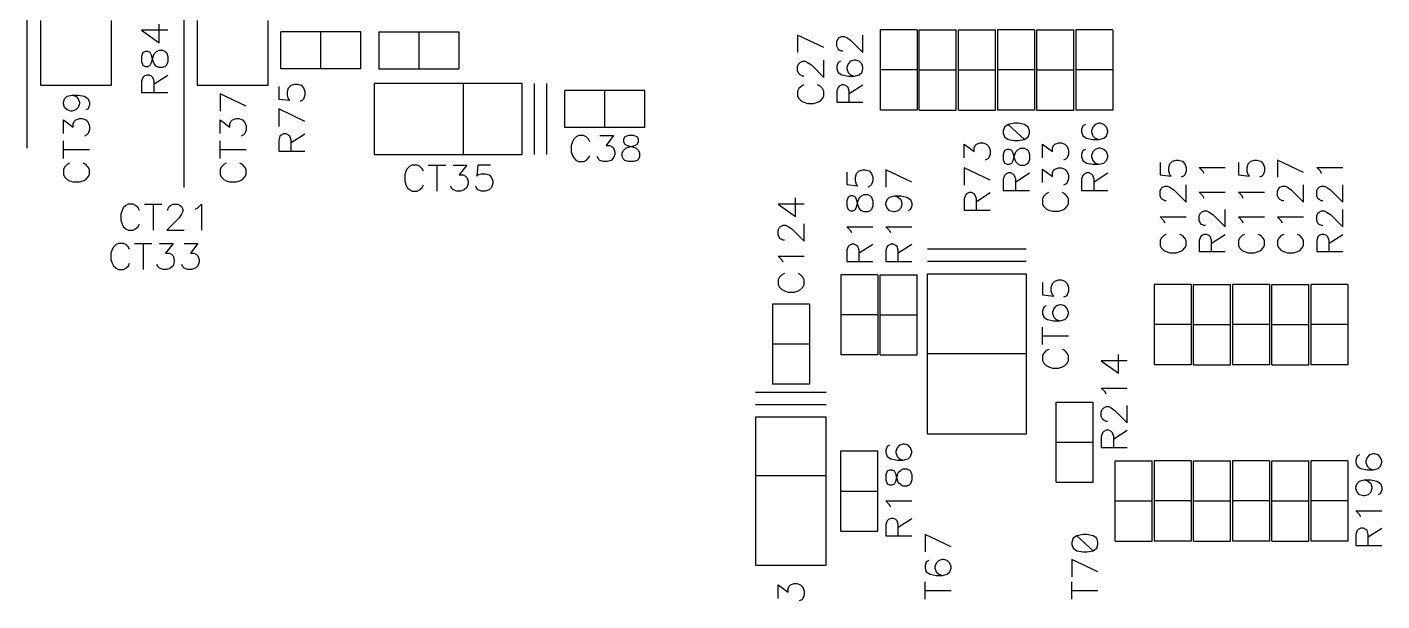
# Model space of a CAD drawing. Extents: x 295 to 953, y 10 to 290.
# Drawn here: x 653.4 to 750.1, y 190.8 to 231.7 of the extents above; entities that cross this region are included whole.
import ezdxf

# ---------------------------------------------------------------- set-up
doc = ezdxf.new("R2010")
doc.units = 0
doc.header["$LTSCALE"] = 5
doc.header["$MEASUREMENT"] = 0
doc.layers.add('DV-DPO-A6_BSK', color=2, linetype='CONTINUOUS')

msp = doc.modelspace()

# ---------------------------------------------------------------- linework, layer by layer
at = {"layer": 'DV-DPO-A6_BSK', "color": 7}
for p, q in [((664.58, 241.25), (664.58, 220.295)), ((653.404, 223.089), (653.404, 240.552)), ((654.371, 232.209), (654.371, 231.549)), ((659.428, 231.549), (659.428, 232.209)), ((665.547, 232.209), (665.547, 231.549)), ((670.604, 231.549), (670.604, 232.209)), ((654.371, 231.549), (654.371, 227.587)), ((659.428, 227.587), (659.428, 231.549)), ((663.44, 231.51), (661.574, 231.51)), ((661.574, 231.51), (662.815, 230.622)), ((662.815, 230.622), (662.815, 231.952)), ((665.547, 231.549), (665.547, 227.587)), ((670.604, 227.587), (670.604, 231.549)), ((677.22, 231.398), (671.504, 231.398)), ((671.504, 228.755), (671.504, 231.398)), ((674.359, 228.755), (674.359, 231.398)), ((677.22, 228.755), (677.22, 231.398)), ((678.489, 231.398), (684.205, 231.398)), ((678.489, 231.398), (678.489, 228.755)), ((681.344, 231.398), (681.344, 228.755)), ((684.205, 231.398), (684.205, 228.755)), ((710.24, 230.275), (708.374, 231.164)), ((708.374, 231.164), (708.374, 229.923)), ((711.346, 230.985), (711.52, 231.074)), ((711.52, 231.074), (711.698, 231.074)), ((711.698, 231.074), (711.877, 230.985)), ((713.034, 229.923), (713.034, 231.164)), ((714.252, 231.538), (714.252, 225.816)), ((716.895, 231.538), (714.252, 231.538)), ((716.895, 231.538), (716.895, 225.816)), ((717.046, 225.816), (717.046, 231.538)), ((717.046, 231.538), (719.689, 231.538)), ((719.689, 225.816), (719.689, 231.538)), ((719.84, 225.816), (719.84, 231.538)), ((719.84, 231.538), (722.483, 231.538)), ((722.483, 225.816), (722.483, 231.538)), ((722.634, 231.538), (722.634, 225.816)), ((725.277, 231.538), (722.634, 231.538)), ((725.277, 231.538), (725.277, 225.816)), ((725.428, 225.816), (725.428, 231.538)), ((725.428, 231.538), (728.071, 231.538)), ((728.071, 225.816), (728.071, 231.538)), ((728.222, 231.538), (728.222, 225.816)), ((730.865, 231.538), (728.222, 231.538)), ((730.865, 231.538), (730.865, 225.816)), ((662.641, 229.996), (662.815, 230.085)), ((662.815, 230.085), (663.083, 230.085)), ((663.083, 230.085), (663.262, 229.996)), ((711.168, 230.722), (711.257, 230.896)), ((711.168, 230.365), (711.168, 230.722)), ((711.257, 230.186), (711.168, 230.365)), ((711.257, 230.896), (711.346, 230.985)), ((711.346, 230.096), (711.257, 230.186)), ((711.52, 230.013), (711.346, 230.096)), ((711.877, 230.985), (712.145, 230.812)), ((712.145, 230.812), (713.034, 229.923)), ((661.663, 229.912), (661.574, 229.644)), ((661.574, 229.644), (661.574, 229.286)), ((661.574, 229.286), (661.663, 229.024)), ((661.842, 229.996), (661.663, 229.912)), ((662.016, 229.996), (661.842, 229.996)), ((662.194, 229.912), (662.016, 229.996)), ((662.284, 229.733), (662.194, 229.912)), ((662.194, 229.024), (662.284, 229.202)), ((662.373, 229.376), (662.284, 229.733)), ((662.284, 229.202), (662.373, 229.554)), ((662.373, 229.554), (662.463, 229.823)), ((662.463, 229.113), (662.373, 229.376)), ((662.463, 229.823), (662.641, 229.996)), ((662.641, 228.934), (662.463, 229.113)), ((663.262, 229.996), (663.351, 229.912)), ((663.351, 229.912), (663.44, 229.644)), ((663.44, 229.286), (663.351, 229.024)), ((663.44, 229.644), (663.44, 229.286)), ((708.374, 228.945), (708.463, 229.124)), ((708.463, 229.124), (708.552, 229.214)), ((708.552, 229.214), (708.726, 229.297)), ((708.726, 229.297), (708.904, 229.297)), ((708.904, 229.297), (709.083, 229.214)), ((709.083, 229.214), (709.351, 229.035)), ((710.24, 228.146), (710.24, 229.387)), ((711.257, 229.214), (711.168, 228.945)), ((711.436, 229.297), (711.257, 229.214)), ((711.609, 230.013), (711.52, 230.013)), ((711.967, 229.124), (711.877, 228.856)), ((712.145, 229.297), (711.967, 229.124)), ((712.408, 229.387), (712.145, 229.297)), ((712.497, 229.387), (712.408, 229.387)), ((712.766, 229.297), (712.497, 229.387)), ((712.945, 229.124), (712.766, 229.297)), ((713.034, 228.856), (712.945, 229.124)), ((661.663, 228.135), (661.574, 227.867)), ((661.663, 229.024), (661.842, 228.934)), ((661.753, 228.224), (661.663, 228.135)), ((661.926, 228.314), (661.753, 228.224)), ((661.842, 228.934), (662.016, 228.934)), ((662.105, 228.314), (661.926, 228.314)), ((662.016, 228.934), (662.194, 229.024)), ((662.284, 228.224), (662.105, 228.314)), ((662.373, 228.135), (662.284, 228.224)), ((662.463, 227.867), (662.373, 228.135)), ((662.463, 227.688), (663.44, 228.314)), ((662.815, 228.845), (662.641, 228.934)), ((663.083, 228.845), (662.815, 228.845)), ((663.262, 228.934), (663.083, 228.845)), ((663.351, 229.024), (663.262, 228.934)), ((677.22, 228.755), (671.504, 228.755)), ((678.489, 228.755), (684.205, 228.755)), ((708.374, 228.588), (708.374, 228.945)), ((708.463, 228.414), (708.374, 228.588)), ((708.552, 228.325), (708.463, 228.414)), ((708.726, 228.236), (708.552, 228.325)), ((708.815, 228.236), (708.726, 228.236)), ((709.351, 229.035), (710.24, 228.146)), ((711.168, 228.945), (711.168, 228.767)), ((711.168, 228.767), (711.257, 228.504)), ((711.257, 228.504), (711.52, 228.325)), ((711.52, 228.325), (711.967, 228.236)), ((711.877, 228.856), (711.877, 228.767)), ((711.877, 228.767), (711.967, 228.504)), ((711.967, 228.504), (712.145, 228.325)), ((711.967, 228.236), (712.408, 228.236)), ((712.145, 228.325), (712.408, 228.236)), ((712.408, 228.236), (712.766, 228.325)), ((712.766, 228.325), (712.945, 228.504)), ((712.945, 228.504), (713.034, 228.767)), ((713.034, 228.767), (713.034, 228.856)), ((716.895, 228.677), (714.252, 228.677)), ((717.046, 228.677), (719.689, 228.677)), ((719.84, 228.677), (722.483, 228.677)), ((725.277, 228.677), (722.634, 228.677)), ((725.428, 228.677), (728.071, 228.677)), ((730.865, 228.677), (728.222, 228.677)), ((654.371, 227.587), (659.428, 227.587)), ((661.574, 227.867), (661.574, 227.068)), ((662.463, 227.068), (662.463, 227.867)), ((665.547, 227.587), (670.604, 227.587)), ((671.353, 227.492), (671.353, 226.604)), ((671.973, 227.14), (672.063, 227.403)), ((671.973, 226.872), (671.973, 227.14)), ((672.063, 227.403), (672.242, 227.582)), ((672.242, 227.582), (672.504, 227.671)), ((672.504, 227.671), (672.683, 227.671)), ((672.683, 227.671), (672.951, 227.582)), ((672.951, 227.582), (673.13, 227.403)), ((673.13, 227.403), (673.219, 227.14)), ((673.219, 227.14), (673.219, 226.872)), ((678.165, 227.716), (678.165, 222.659)), ((682.121, 227.716), (678.165, 227.716)), ((682.781, 227.716), (682.121, 227.716)), ((683.993, 227.716), (682.781, 227.716)), ((684.982, 227.716), (683.993, 227.716)), ((684.541, 222.659), (684.541, 227.716)), ((688.721, 227.716), (684.982, 227.716)), ((688.721, 222.659), (688.721, 227.716)), ((689.603, 222.659), (689.603, 227.716)), ((690.481, 222.659), (690.481, 227.716)), ((697.477, 227.207), (691.76, 227.207)), ((691.76, 224.564), (691.76, 227.207)), ((694.616, 224.564), (694.616, 227.207)), ((697.477, 224.564), (697.477, 227.207)), ((708.463, 227.347), (708.374, 227.168)), ((708.374, 227.168), (708.374, 226.816)), ((708.642, 227.526), (708.463, 227.347)), ((708.815, 227.615), (708.642, 227.526)), ((709.972, 227.526), (709.793, 227.615)), ((710.151, 227.347), (709.972, 227.526)), ((710.24, 227.168), (710.151, 227.347)), ((710.24, 226.816), (710.24, 227.168)), ((711.257, 227.437), (711.168, 227.168)), ((711.168, 227.168), (711.168, 226.369)), ((711.346, 227.526), (711.257, 227.437)), ((711.52, 227.615), (711.346, 227.526)), ((711.698, 227.615), (711.52, 227.615)), ((711.877, 227.526), (711.698, 227.615)), ((711.967, 227.437), (711.877, 227.526)), ((712.056, 227.168), (711.967, 227.437)), ((712.056, 226.99), (713.034, 227.615)), ((712.056, 226.369), (712.056, 227.168)), ((655.992, 226.352), (656.081, 226.621)), ((655.992, 226.269), (655.992, 226.352)), ((656.081, 226), (655.992, 226.269)), ((656.081, 226.621), (656.26, 226.8)), ((656.26, 226.8), (656.612, 226.883)), ((656.612, 226.883), (656.88, 226.8)), ((656.612, 226.883), (657.053, 226.883)), ((656.88, 226.8), (657.053, 226.621)), ((657.053, 226.883), (657.5, 226.8)), ((657.053, 226.621), (657.143, 226.352)), ((657.143, 226.269), (657.053, 226)), ((657.143, 226.352), (657.143, 226.269)), ((657.5, 226.8), (657.763, 226.621)), ((657.763, 226.621), (657.852, 226.352)), ((657.852, 226.179), (657.763, 225.911)), ((657.852, 226.352), (657.852, 226.179)), ((661.574, 227.068), (663.44, 227.068)), ((669.028, 226.09), (667.168, 226.973)), ((667.168, 226.973), (667.168, 225.738)), ((671.353, 226.604), (672.152, 226.52)), ((672.063, 226.604), (671.973, 226.872)), ((672.152, 226.52), (672.063, 226.604)), ((673.041, 226.52), (672.862, 226.431)), ((673.13, 226.604), (673.041, 226.52)), ((673.219, 226.872), (673.13, 226.604)), ((708.374, 226.816), (708.463, 226.637)), ((708.463, 226.637), (708.642, 226.459)), ((708.642, 226.459), (708.815, 226.369)), ((708.815, 226.369), (709.083, 226.28)), ((709.083, 226.28), (709.525, 226.28)), ((709.525, 226.28), (709.793, 226.369)), ((709.793, 226.369), (709.972, 226.459)), ((709.972, 226.459), (710.151, 226.637)), ((710.151, 226.637), (710.24, 226.816)), ((711.168, 226.369), (713.034, 226.369)), ((656.26, 225.822), (656.081, 226)), ((656.522, 225.738), (656.26, 225.822)), ((656.612, 225.738), (656.522, 225.738)), ((656.88, 225.822), (656.612, 225.738)), ((657.053, 226), (656.88, 225.822)), ((656.88, 225.118), (657.143, 225.207)), ((657.143, 225.207), (657.322, 225.207)), ((657.322, 225.207), (657.584, 225.118)), ((657.763, 225.911), (657.584, 225.822)), ((668.056, 225.118), (668.319, 225.207)), ((668.319, 225.207), (668.498, 225.207)), ((668.498, 225.207), (668.76, 225.118)), ((673.219, 225.011), (671.353, 225.894)), ((671.353, 225.894), (671.353, 224.654)), ((716.895, 225.816), (714.252, 225.816)), ((717.046, 225.816), (719.689, 225.816)), ((719.84, 225.816), (722.483, 225.816)), ((725.277, 225.816), (722.634, 225.816)), ((725.428, 225.816), (728.071, 225.816)), ((730.865, 225.816), (728.222, 225.816)), ((655.992, 224.145), (655.992, 225.118)), ((655.992, 225.118), (656.701, 224.587)), ((656.701, 224.849), (656.791, 225.028)), ((656.701, 224.587), (656.701, 224.849)), ((656.791, 225.028), (656.88, 225.118)), ((657.584, 225.118), (657.763, 224.939)), ((657.763, 224.939), (657.852, 224.676)), ((657.852, 224.408), (657.763, 224.145)), ((657.852, 224.676), (657.852, 224.408)), ((667.168, 224.145), (667.168, 225.118)), ((667.168, 225.118), (667.877, 224.587)), ((667.877, 224.849), (667.967, 225.028)), ((667.877, 224.587), (667.877, 224.849)), ((667.967, 225.028), (668.056, 225.118)), ((668.76, 225.118), (668.939, 224.939)), ((668.939, 224.939), (669.028, 224.676)), ((669.028, 224.408), (668.939, 224.145)), ((669.028, 224.676), (669.028, 224.408)), ((697.477, 224.564), (691.76, 224.564)), ((723.131, 224.609), (723.042, 224.346)), ((723.042, 224.346), (723.042, 224.168)), ((723.394, 224.788), (723.131, 224.609)), ((723.841, 224.877), (723.394, 224.788)), ((723.394, 224.788), (724.551, 223.726)), ((724.109, 224.877), (723.841, 224.877)), ((724.551, 224.788), (724.109, 224.877)), ((724.819, 224.609), (724.551, 224.788)), ((724.908, 224.346), (724.819, 224.609)), ((724.908, 224.168), (724.908, 224.346)), ((728.719, 224.698), (728.63, 224.436)), ((728.63, 224.436), (728.63, 224.257)), ((728.63, 224.257), (728.719, 223.989)), ((728.898, 224.788), (728.719, 224.698)), ((729.429, 224.609), (729.34, 224.346)), ((729.34, 224.346), (729.34, 224.257)), ((729.34, 224.257), (729.429, 223.989)), ((729.608, 224.788), (729.429, 224.609)), ((729.871, 224.877), (729.608, 224.788)), ((729.96, 224.877), (729.871, 224.877)), ((730.228, 224.788), (729.96, 224.877)), ((730.407, 224.609), (730.228, 224.788)), ((730.496, 224.346), (730.407, 224.609)), ((730.407, 223.989), (730.496, 224.257)), ((730.496, 224.257), (730.496, 224.346)), ((655.992, 222.374), (655.992, 223.614)), ((657.674, 224.056), (657.5, 223.966)), ((657.763, 224.145), (657.674, 224.056)), ((667.168, 222.374), (667.168, 223.614)), ((668.85, 224.056), (668.676, 223.966)), ((668.939, 224.145), (668.85, 224.056)), ((671.442, 223.944), (671.353, 223.676)), ((671.353, 223.676), (671.353, 222.877)), ((671.532, 224.033), (671.442, 223.944)), ((671.705, 224.123), (671.532, 224.033)), ((671.884, 224.123), (671.705, 224.123)), ((672.063, 224.033), (671.884, 224.123)), ((672.152, 223.944), (672.063, 224.033)), ((672.242, 223.676), (672.152, 223.944)), ((672.242, 223.497), (673.219, 224.123)), ((672.242, 222.877), (672.242, 223.676)), ((692.308, 223.558), (692.224, 223.296)), ((692.224, 223.296), (692.224, 222.849)), ((692.397, 223.737), (692.308, 223.558)), ((692.576, 223.916), (692.397, 223.737)), ((692.755, 224.006), (692.576, 223.916)), ((693.107, 224.006), (692.755, 224.006)), ((693.286, 223.916), (693.107, 224.006)), ((693.465, 223.737), (693.286, 223.916)), ((693.554, 223.558), (693.465, 223.737)), ((694.264, 224.006), (695.242, 224.006)), ((695.242, 224.006), (694.705, 223.296)), ((694.705, 223.296), (694.974, 223.296)), ((694.974, 223.296), (695.152, 223.206)), ((696.041, 223.916), (695.951, 223.737)), ((695.951, 223.737), (695.951, 223.558)), ((695.951, 223.558), (696.041, 223.385)), ((696.303, 224.006), (696.041, 223.916)), ((696.041, 223.385), (696.214, 223.296)), ((696.214, 223.296), (696.572, 223.206)), ((696.661, 224.006), (696.303, 224.006)), ((696.393, 223.206), (696.751, 223.296)), ((696.929, 223.916), (696.661, 224.006)), ((696.751, 223.296), (696.929, 223.385)), ((697.013, 223.737), (696.929, 223.916)), ((696.929, 223.385), (697.013, 223.558)), ((697.013, 223.558), (697.013, 223.737)), ((720.248, 222.413), (720.248, 223.391)), ((720.248, 223.391), (720.958, 222.86)), ((720.958, 223.128), (721.047, 223.301)), ((721.047, 223.301), (721.137, 223.391)), ((721.137, 223.391), (721.399, 223.48)), ((721.399, 223.48), (721.578, 223.48)), ((721.578, 223.48), (721.846, 223.391)), ((721.846, 223.391), (722.025, 223.212)), ((723.042, 224.168), (723.131, 223.899)), ((723.131, 223.899), (723.394, 223.726)), ((723.394, 223.726), (723.841, 223.637)), ((723.841, 223.637), (724.109, 223.637)), ((724.109, 223.637), (724.551, 223.726)), ((724.551, 223.726), (724.819, 223.899)), ((724.819, 223.899), (724.908, 224.168)), ((725.836, 222.413), (725.836, 223.391)), ((725.836, 223.391), (726.546, 222.86)), ((726.546, 223.128), (726.635, 223.301)), ((726.635, 223.301), (726.725, 223.391)), ((726.725, 223.391), (726.987, 223.48)), ((726.987, 223.48), (727.166, 223.48)), ((727.166, 223.48), (727.434, 223.391)), ((727.434, 223.391), (727.613, 223.212)), ((728.719, 223.989), (728.982, 223.81)), ((728.982, 223.81), (729.429, 223.726)), ((729.429, 223.989), (729.608, 223.81)), ((729.429, 223.726), (729.871, 223.726)), ((729.608, 223.81), (729.871, 223.726)), ((729.871, 223.726), (730.228, 223.81)), ((730.228, 223.81), (730.407, 223.989)), ((655.992, 222.994), (657.852, 222.994)), ((667.168, 222.994), (669.028, 222.994)), ((671.353, 222.877), (673.219, 222.877)), ((678.165, 222.659), (682.121, 222.659)), ((682.121, 222.659), (682.781, 222.659)), ((682.781, 222.659), (683.993, 222.659)), ((683.993, 222.659), (684.982, 222.659)), ((684.982, 222.659), (688.721, 222.659)), ((692.224, 222.849), (692.308, 222.586)), ((692.308, 222.586), (692.397, 222.407)), ((692.397, 222.407), (692.576, 222.229)), ((693.286, 222.229), (693.465, 222.407)), ((693.465, 222.407), (693.554, 222.586)), ((694.174, 222.318), (694.085, 222.497)), ((694.264, 222.229), (694.174, 222.318)), ((695.242, 222.407), (695.063, 222.229)), ((695.152, 223.206), (695.242, 223.117)), ((695.242, 223.117), (695.331, 222.849)), ((695.331, 222.676), (695.242, 222.407)), ((695.331, 222.849), (695.331, 222.676)), ((695.862, 222.759), (695.951, 222.938)), ((695.862, 222.497), (695.862, 222.759)), ((695.951, 222.318), (695.862, 222.497)), ((695.951, 222.938), (696.13, 223.117)), ((696.041, 222.229), (695.951, 222.318)), ((696.13, 223.117), (696.393, 223.206)), ((696.572, 223.206), (696.84, 223.117)), ((696.84, 223.117), (697.013, 222.938)), ((697.013, 222.318), (696.929, 222.229)), ((697.013, 222.938), (697.103, 222.759)), ((697.103, 222.497), (697.013, 222.318)), ((697.103, 222.759), (697.103, 222.497)), ((720.958, 222.86), (720.958, 223.128)), ((721.936, 222.329), (721.757, 222.24)), ((722.025, 222.413), (721.936, 222.329)), ((722.025, 223.212), (722.114, 222.949)), ((722.114, 222.681), (722.025, 222.413)), ((722.114, 222.949), (722.114, 222.681)), ((723.131, 222.927), (723.042, 222.659)), ((723.042, 222.659), (723.042, 222.301)), ((723.042, 222.301), (723.131, 222.039)), ((723.31, 223.011), (723.131, 222.927)), ((723.484, 223.011), (723.31, 223.011)), ((723.662, 222.927), (723.484, 223.011)), ((723.752, 222.748), (723.662, 222.927)), ((723.841, 222.391), (723.752, 222.748)), ((723.752, 222.217), (723.841, 222.569)), ((723.841, 222.569), (723.931, 222.838)), ((723.931, 222.128), (723.841, 222.391)), ((723.931, 222.838), (724.109, 223.011)), ((724.109, 223.011), (724.283, 223.1)), ((724.283, 223.1), (724.551, 223.1)), ((724.551, 223.1), (724.73, 223.011)), ((724.73, 223.011), (724.819, 222.927)), ((724.819, 222.927), (724.908, 222.659)), ((724.908, 222.301), (724.819, 222.039)), ((724.908, 222.659), (724.908, 222.301)), ((726.546, 222.86), (726.546, 223.128)), ((727.524, 222.329), (727.345, 222.24)), ((727.613, 222.413), (727.524, 222.329)), ((727.613, 223.212), (727.702, 222.949)), ((727.702, 222.681), (727.613, 222.413)), ((727.702, 222.949), (727.702, 222.681)), ((728.719, 222.927), (728.63, 222.659)), ((728.63, 222.659), (728.63, 222.48)), ((728.63, 222.48), (728.719, 222.217)), ((728.898, 223.011), (728.719, 222.927)), ((729.429, 222.838), (729.34, 222.569)), ((729.34, 222.569), (729.34, 222.48)), ((729.34, 222.48), (729.429, 222.217)), ((729.608, 223.011), (729.429, 222.838)), ((729.871, 223.1), (729.608, 223.011)), ((729.96, 223.1), (729.871, 223.1)), ((730.228, 223.011), (729.96, 223.1)), ((730.407, 222.838), (730.228, 223.011)), ((730.496, 222.569), (730.407, 222.838)), ((730.407, 222.217), (730.496, 222.48)), ((730.496, 222.48), (730.496, 222.569)), ((656.081, 221.754), (655.992, 221.58)), ((655.992, 221.58), (655.992, 221.223)), ((656.26, 221.932), (656.081, 221.754)), ((656.439, 222.022), (656.26, 221.932)), ((657.584, 221.932), (657.411, 222.022)), ((657.763, 221.754), (657.584, 221.932)), ((657.852, 221.58), (657.763, 221.754)), ((657.852, 221.223), (657.852, 221.58)), ((667.257, 221.754), (667.168, 221.58)), ((667.168, 221.58), (667.168, 221.223)), ((667.436, 221.932), (667.257, 221.754)), ((667.615, 222.022), (667.436, 221.932)), ((668.76, 221.932), (668.587, 222.022)), ((668.939, 221.754), (668.76, 221.932)), ((669.028, 221.58), (668.939, 221.754)), ((669.028, 221.223), (669.028, 221.58)), ((680.434, 221.457), (680.344, 221.195)), ((680.523, 221.636), (680.434, 221.457)), ((680.702, 221.809), (680.523, 221.636)), ((680.875, 221.899), (680.702, 221.809)), ((681.233, 221.899), (680.875, 221.899)), ((681.406, 221.809), (681.233, 221.899)), ((681.585, 221.636), (681.406, 221.809)), ((681.674, 221.457), (681.585, 221.636)), ((682.026, 221.899), (683.267, 221.899)), ((682.646, 221.899), (682.646, 220.044)), ((683.798, 221.899), (684.77, 221.899)), ((684.77, 221.899), (684.239, 221.195)), ((685.563, 221.899), (685.48, 221.105)), ((686.452, 221.899), (685.563, 221.899)), ((692.576, 222.229), (692.755, 222.139)), ((692.755, 222.139), (693.107, 222.139)), ((693.107, 222.139), (693.286, 222.229)), ((694.532, 222.139), (694.264, 222.229)), ((694.795, 222.139), (694.532, 222.139)), ((695.063, 222.229), (694.795, 222.139)), ((696.303, 222.139), (696.041, 222.229)), ((696.661, 222.139), (696.303, 222.139)), ((696.929, 222.229), (696.661, 222.139)), ((711.877, 221.385), (711.877, 220.502)), ((712.581, 221.295), (712.76, 221.474)), ((712.76, 221.474), (713.023, 221.558)), ((713.023, 221.558), (713.202, 221.558)), ((713.202, 221.558), (713.47, 221.474)), ((713.47, 221.474), (713.643, 221.295)), ((716.526, 220.675), (714.671, 221.558)), ((714.671, 221.558), (714.671, 220.323)), ((722.114, 220.82), (720.248, 221.703)), ((720.248, 221.703), (720.248, 220.463)), ((723.131, 222.039), (723.31, 221.949)), ((723.394, 221.329), (723.221, 221.239)), ((723.31, 221.949), (723.484, 221.949)), ((723.573, 221.329), (723.394, 221.329)), ((723.484, 221.949), (723.662, 222.039)), ((723.752, 221.239), (723.573, 221.329)), ((723.662, 222.039), (723.752, 222.217)), ((724.109, 221.949), (723.931, 222.128)), ((723.931, 220.703), (724.908, 221.329)), ((724.283, 221.86), (724.109, 221.949)), ((724.551, 221.86), (724.283, 221.86)), ((724.73, 221.949), (724.551, 221.86)), ((724.819, 222.039), (724.73, 221.949)), ((725.836, 220.642), (725.836, 221.614)), ((725.836, 221.614), (726.546, 221.083)), ((726.546, 221.351), (726.635, 221.53)), ((726.546, 221.083), (726.546, 221.351)), ((726.635, 221.53), (726.725, 221.614)), ((726.725, 221.614), (726.987, 221.703)), ((726.987, 221.703), (727.166, 221.703)), ((727.166, 221.703), (727.434, 221.614)), ((727.434, 221.614), (727.613, 221.441)), ((727.613, 221.441), (727.702, 221.172)), ((728.719, 222.217), (728.982, 222.039)), ((728.982, 221.329), (728.809, 221.239)), ((728.982, 222.039), (729.429, 221.949)), ((729.161, 221.329), (728.982, 221.329)), ((729.34, 221.239), (729.161, 221.329)), ((729.429, 222.217), (729.608, 222.039)), ((729.429, 221.949), (729.871, 221.949)), ((729.519, 220.703), (730.496, 221.329)), ((729.608, 222.039), (729.871, 221.949)), ((729.871, 221.949), (730.228, 222.039)), ((730.228, 222.039), (730.407, 222.217)), ((734.229, 222.083), (734.229, 221.2)), ((734.849, 221.731), (734.933, 221.994)), ((734.849, 221.463), (734.849, 221.731)), ((734.933, 221.2), (734.849, 221.463)), ((734.933, 221.994), (735.112, 222.173)), ((735.112, 222.173), (735.375, 222.256)), ((735.375, 222.256), (735.554, 222.256)), ((735.554, 222.256), (735.822, 222.173)), ((735.822, 222.173), (735.995, 221.994)), ((735.995, 221.994), (736.084, 221.731)), ((736.084, 221.463), (735.995, 221.2)), ((736.084, 221.731), (736.084, 221.463)), ((737.286, 221.463), (737.023, 221.731)), ((737.023, 221.731), (738.878, 221.731)), ((737.375, 221.284), (737.286, 221.463)), ((739.817, 222.083), (739.817, 221.2)), ((740.437, 221.731), (740.521, 221.994)), ((740.437, 221.463), (740.437, 221.731)), ((740.521, 221.2), (740.437, 221.463)), ((740.521, 221.994), (740.7, 222.173)), ((740.7, 222.173), (740.963, 222.256)), ((740.963, 222.256), (741.142, 222.256)), ((741.142, 222.256), (741.41, 222.173)), ((741.41, 222.173), (741.583, 221.994)), ((741.583, 221.994), (741.672, 221.731)), ((741.672, 221.463), (741.583, 221.2)), ((741.672, 221.731), (741.672, 221.463)), ((744.466, 221.374), (742.611, 222.256)), ((742.611, 222.256), (742.611, 221.022)), ((745.668, 221.463), (745.405, 221.731)), ((745.405, 221.731), (747.26, 221.731)), ((745.757, 221.284), (745.668, 221.463)), ((655.992, 221.223), (656.081, 221.049)), ((656.081, 221.049), (656.26, 220.871)), ((656.26, 220.871), (656.439, 220.781)), ((656.439, 220.781), (656.701, 220.692)), ((656.701, 220.692), (657.143, 220.692)), ((657.143, 220.692), (657.411, 220.781)), ((657.411, 220.781), (657.584, 220.871)), ((657.584, 220.871), (657.763, 221.049)), ((657.763, 221.049), (657.852, 221.223)), ((667.168, 221.223), (667.257, 221.049)), ((667.257, 221.049), (667.436, 220.871)), ((667.436, 220.871), (667.615, 220.781)), ((667.615, 220.781), (667.877, 220.692)), ((667.877, 220.692), (668.319, 220.692)), ((668.319, 220.692), (668.587, 220.781)), ((668.587, 220.781), (668.76, 220.871)), ((668.76, 220.871), (668.939, 221.049)), ((668.939, 221.049), (669.028, 221.223)), ((680.344, 221.195), (680.344, 220.753)), ((680.344, 220.753), (680.434, 220.485)), ((680.434, 220.485), (680.523, 220.306)), ((681.585, 220.306), (681.674, 220.485)), ((683.708, 220.222), (683.619, 220.396)), ((684.239, 221.195), (684.502, 221.195)), ((684.502, 221.195), (684.68, 221.105)), ((684.68, 221.105), (684.77, 221.016)), ((684.77, 221.016), (684.859, 220.753)), ((684.859, 220.574), (684.77, 220.306)), ((684.859, 220.753), (684.859, 220.574)), ((685.48, 220.222), (685.39, 220.396)), ((685.48, 221.105), (685.563, 221.195)), ((685.563, 221.195), (685.832, 221.279)), ((685.832, 221.279), (686.094, 221.279)), ((686.094, 221.279), (686.362, 221.195)), ((686.362, 221.195), (686.541, 221.016)), ((686.541, 221.016), (686.625, 220.753)), ((686.625, 220.574), (686.541, 220.306)), ((686.625, 220.753), (686.625, 220.574)), ((711.877, 220.502), (712.671, 220.412)), ((712.497, 221.033), (712.581, 221.295)), ((712.497, 220.764), (712.497, 221.033)), ((712.581, 220.502), (712.497, 220.764)), ((712.671, 220.412), (712.581, 220.502)), ((713.554, 220.412), (713.38, 220.323)), ((713.643, 220.502), (713.554, 220.412)), ((713.643, 221.295), (713.732, 221.033)), ((713.732, 220.764), (713.643, 220.502)), ((713.732, 221.033), (713.732, 220.764)), ((723.131, 221.15), (723.042, 220.882)), ((723.042, 220.882), (723.042, 220.083)), ((723.221, 221.239), (723.131, 221.15)), ((723.841, 221.15), (723.752, 221.239)), ((723.931, 220.882), (723.841, 221.15)), ((723.931, 220.083), (723.931, 220.882)), ((727.524, 220.552), (727.345, 220.463)), ((727.613, 220.642), (727.524, 220.552)), ((727.702, 220.904), (727.613, 220.642)), ((727.702, 221.172), (727.702, 220.904)), ((728.719, 221.15), (728.63, 220.882)), ((728.63, 220.882), (728.63, 220.083)), ((728.809, 221.239), (728.719, 221.15)), ((729.429, 221.15), (729.34, 221.239)), ((729.519, 220.882), (729.429, 221.15)), ((729.519, 220.083), (729.519, 220.882)), ((734.229, 221.2), (735.023, 221.111)), ((734.402, 220.312), (734.581, 220.401)), ((734.581, 220.401), (734.76, 220.401)), ((734.76, 220.401), (734.933, 220.312)), ((735.023, 221.111), (734.933, 221.2)), ((735.906, 221.111), (735.732, 221.022)), ((735.995, 221.2), (735.906, 221.111)), ((736.084, 219.256), (736.084, 220.491)), ((739.817, 221.2), (740.611, 221.111)), ((740.611, 221.111), (740.521, 221.2)), ((741.494, 221.111), (741.32, 221.022)), ((741.583, 221.2), (741.494, 221.111)), ((742.784, 220.312), (742.963, 220.401)), ((742.963, 220.401), (743.142, 220.401)), ((743.142, 220.401), (743.315, 220.312)), ((744.466, 219.256), (744.466, 220.491)), ((745.578, 220.312), (745.757, 220.401)), ((745.757, 220.401), (745.936, 220.401)), ((745.936, 220.401), (746.109, 220.312)), ((747.26, 219.256), (747.26, 220.491)), ((680.523, 220.306), (680.702, 220.133)), ((680.702, 220.133), (680.875, 220.044)), ((680.875, 220.044), (681.233, 220.044)), ((681.233, 220.044), (681.406, 220.133)), ((681.406, 220.133), (681.585, 220.306)), ((683.798, 220.133), (683.708, 220.222)), ((684.06, 220.044), (683.798, 220.133)), ((684.328, 220.044), (684.06, 220.044)), ((684.591, 220.133), (684.328, 220.044)), ((684.77, 220.306), (684.591, 220.133)), ((685.563, 220.133), (685.48, 220.222)), ((685.832, 220.044), (685.563, 220.133)), ((686.094, 220.044), (685.832, 220.044)), ((686.362, 220.133), (686.094, 220.044)), ((686.541, 220.306), (686.362, 220.133)), ((708.223, 218.228), (708.223, 219.552)), ((711.967, 219.613), (711.877, 219.351)), ((712.14, 219.703), (711.967, 219.613)), ((712.319, 219.703), (712.14, 219.703)), ((712.497, 219.613), (712.319, 219.703)), ((712.581, 219.44), (712.497, 219.613)), ((712.671, 219.083), (712.581, 219.44)), ((712.671, 219.261), (712.76, 219.53)), ((712.76, 219.53), (712.939, 219.703)), ((712.939, 219.703), (713.112, 219.792)), ((713.112, 219.792), (713.38, 219.792)), ((713.38, 219.792), (713.554, 219.703)), ((713.554, 219.703), (713.643, 219.613)), ((713.643, 219.613), (713.732, 219.351)), ((714.671, 219.172), (714.761, 219.44)), ((714.761, 219.44), (714.934, 219.613)), ((714.934, 219.613), (715.291, 219.703)), ((715.291, 219.703), (715.554, 219.613)), ((715.291, 219.703), (715.733, 219.703)), ((715.554, 219.613), (715.733, 219.44)), ((715.733, 219.703), (716.174, 219.613)), ((715.733, 219.44), (715.817, 219.172)), ((716.174, 219.613), (716.437, 219.44)), ((716.437, 219.44), (716.526, 219.172)), ((720.337, 219.753), (720.248, 219.485)), ((720.248, 219.485), (720.248, 218.686)), ((720.427, 219.842), (720.337, 219.753)), ((720.6, 219.932), (720.427, 219.842)), ((720.779, 219.932), (720.6, 219.932)), ((720.958, 219.842), (720.779, 219.932)), ((721.047, 219.753), (720.958, 219.842)), ((721.137, 219.485), (721.047, 219.753)), ((721.137, 219.306), (722.114, 219.932)), ((721.137, 218.686), (721.137, 219.485)), ((723.042, 220.083), (724.908, 220.083)), ((725.925, 219.664), (725.836, 219.485)), ((725.836, 219.485), (725.836, 219.133)), ((726.104, 219.842), (725.925, 219.664)), ((726.278, 219.932), (726.104, 219.842)), ((727.434, 219.842), (727.255, 219.932)), ((727.613, 219.664), (727.434, 219.842)), ((727.702, 219.485), (727.613, 219.664)), ((727.702, 219.133), (727.702, 219.485)), ((728.63, 220.083), (730.496, 220.083)), ((734.229, 220.049), (734.319, 220.228)), ((734.229, 219.697), (734.229, 220.049)), ((734.319, 219.518), (734.229, 219.697)), ((734.319, 220.228), (734.402, 220.312)), ((734.402, 219.429), (734.319, 219.518)), ((734.581, 219.34), (734.402, 219.429)), ((734.933, 220.312), (735.202, 220.139)), ((735.202, 220.139), (736.084, 219.256)), ((737.286, 219.697), (737.023, 219.96)), ((737.023, 219.96), (738.878, 219.96)), ((737.375, 219.518), (737.286, 219.697)), ((740.08, 219.697), (739.817, 219.96)), ((739.817, 219.96), (741.672, 219.96)), ((740.169, 219.518), (740.08, 219.697)), ((742.611, 220.049), (742.701, 220.228)), ((742.611, 219.697), (742.611, 220.049)), ((742.701, 219.518), (742.611, 219.697)), ((742.701, 220.228), (742.784, 220.312)), ((742.784, 219.429), (742.701, 219.518)), ((742.963, 219.34), (742.784, 219.429)), ((743.315, 220.312), (743.584, 220.139)), ((743.584, 220.139), (744.466, 219.256)), ((745.405, 220.049), (745.495, 220.228)), ((745.405, 219.697), (745.405, 220.049)), ((745.495, 219.518), (745.405, 219.697)), ((745.495, 220.228), (745.578, 220.312)), ((745.578, 219.429), (745.495, 219.518)), ((745.757, 219.34), (745.578, 219.429)), ((746.109, 220.312), (746.378, 220.139)), ((746.378, 220.139), (747.26, 219.256)), ((660.177, 218.663), (660.088, 218.401)), ((660.266, 218.842), (660.177, 218.663)), ((660.445, 219.015), (660.266, 218.842)), ((660.619, 219.105), (660.445, 219.015)), ((660.976, 219.105), (660.619, 219.105)), ((661.149, 219.015), (660.976, 219.105)), ((661.328, 218.842), (661.149, 219.015)), ((661.418, 218.663), (661.328, 218.842)), ((661.77, 219.105), (663.01, 219.105)), ((662.39, 219.105), (662.39, 217.25)), ((663.452, 218.753), (663.541, 218.932)), ((663.452, 218.663), (663.452, 218.753)), ((663.541, 218.932), (663.63, 219.015)), ((663.63, 219.015), (663.804, 219.105)), ((663.804, 219.105), (664.161, 219.105)), ((664.161, 219.105), (664.335, 219.015)), ((664.335, 219.015), (664.424, 218.932)), ((664.424, 218.932), (664.513, 218.753)), ((664.513, 218.574), (664.424, 218.401)), ((664.513, 218.753), (664.513, 218.574)), ((665.396, 218.753), (665.575, 218.842)), ((665.575, 218.842), (665.838, 219.105)), ((665.838, 219.105), (665.838, 217.25)), ((708.843, 219.11), (706.988, 219.11)), ((706.988, 219.11), (708.223, 218.228)), ((711.877, 219.351), (711.877, 218.999)), ((711.877, 218.999), (711.967, 218.73)), ((711.967, 218.73), (712.14, 218.641)), ((712.14, 218.641), (712.319, 218.641)), ((712.319, 218.641), (712.497, 218.73)), ((712.497, 218.73), (712.581, 218.909)), ((712.581, 218.909), (712.671, 219.261)), ((712.76, 218.82), (712.671, 219.083)), ((712.939, 218.641), (712.76, 218.82)), ((713.112, 218.557), (712.939, 218.641)), ((713.38, 218.557), (713.112, 218.557)), ((713.554, 218.641), (713.38, 218.557)), ((713.643, 218.73), (713.554, 218.641)), ((713.732, 218.999), (713.643, 218.73)), ((713.732, 219.351), (713.732, 218.999)), ((714.671, 219.083), (714.671, 219.172)), ((714.761, 218.82), (714.671, 219.083)), ((714.934, 218.641), (714.761, 218.82)), ((715.202, 218.557), (714.934, 218.641)), ((715.291, 218.557), (715.202, 218.557)), ((715.554, 218.641), (715.291, 218.557)), ((715.733, 218.82), (715.554, 218.641)), ((715.817, 219.083), (715.733, 218.82)), ((715.817, 219.172), (715.817, 219.083)), ((716.437, 218.73), (716.264, 218.641)), ((716.526, 218.999), (716.437, 218.73)), ((716.526, 219.172), (716.526, 218.999)), ((720.248, 218.686), (722.114, 218.686)), ((725.836, 219.133), (725.925, 218.954)), ((725.925, 218.954), (726.104, 218.775)), ((726.104, 218.775), (726.278, 218.686)), ((726.278, 218.686), (726.546, 218.596)), ((726.546, 218.596), (726.987, 218.596)), ((726.987, 218.596), (727.255, 218.686)), ((727.255, 218.686), (727.434, 218.775)), ((727.434, 218.775), (727.613, 218.954)), ((727.613, 218.954), (727.702, 219.133)), ((734.671, 219.34), (734.581, 219.34)), ((737.023, 218.283), (737.113, 218.457)), ((737.113, 218.457), (737.196, 218.546)), ((737.196, 218.546), (737.375, 218.635)), ((737.375, 218.635), (737.554, 218.635)), ((737.554, 218.635), (737.727, 218.546)), ((737.727, 218.546), (737.996, 218.367)), ((738.878, 217.484), (738.878, 218.725)), ((743.053, 219.34), (742.963, 219.34)), ((745.405, 218.283), (745.495, 218.457)), ((745.495, 218.457), (745.578, 218.546)), ((745.578, 218.546), (745.757, 218.635)), ((745.847, 219.34), (745.757, 219.34)), ((745.757, 218.635), (745.936, 218.635)), ((745.936, 218.635), (746.109, 218.546)), ((746.109, 218.546), (746.378, 218.367)), ((747.26, 217.484), (747.26, 218.725)), ((660.088, 218.401), (660.088, 217.959)), ((660.088, 217.959), (660.177, 217.691)), ((660.177, 217.691), (660.266, 217.512)), ((660.266, 217.512), (660.445, 217.339)), ((661.149, 217.339), (661.328, 217.512)), ((661.328, 217.512), (661.418, 217.691)), ((664.245, 218.133), (663.362, 217.25)), ((664.424, 218.401), (664.245, 218.133)), ((707.077, 217.434), (707.161, 217.518)), ((707.161, 217.518), (707.34, 217.607)), ((707.34, 217.607), (707.519, 217.607)), ((707.519, 217.607), (707.692, 217.518)), ((707.692, 217.518), (707.96, 217.345)), ((708.843, 216.462), (708.843, 217.697)), ((712.14, 217.227), (711.877, 217.496)), ((711.877, 217.496), (713.732, 217.496)), ((714.934, 217.227), (714.671, 217.496)), ((714.671, 217.496), (716.526, 217.496)), ((734.492, 217.926), (734.229, 218.194)), ((734.229, 218.194), (736.084, 218.194)), ((734.581, 217.753), (734.492, 217.926)), ((737.023, 217.926), (737.023, 218.283)), ((737.113, 217.753), (737.023, 217.926)), ((737.196, 217.663), (737.113, 217.753)), ((737.375, 217.574), (737.196, 217.663)), ((737.465, 217.574), (737.375, 217.574)), ((737.996, 218.367), (738.878, 217.484)), ((740.08, 217.926), (739.817, 218.194)), ((739.817, 218.194), (741.672, 218.194)), ((740.169, 217.753), (740.08, 217.926)), ((742.874, 217.926), (742.611, 218.194)), ((742.611, 218.194), (744.466, 218.194)), ((742.963, 217.753), (742.874, 217.926)), ((745.405, 217.926), (745.405, 218.283)), ((745.495, 217.753), (745.405, 217.926)), ((745.578, 217.663), (745.495, 217.753)), ((745.757, 217.574), (745.578, 217.663)), ((745.847, 217.574), (745.757, 217.574)), ((746.378, 218.367), (747.26, 217.484)), ((660.445, 217.339), (660.619, 217.25)), ((660.619, 217.25), (660.976, 217.25)), ((660.976, 217.25), (661.149, 217.339)), ((663.362, 217.25), (664.603, 217.25)), ((706.988, 217.255), (707.077, 217.434)), ((706.988, 216.903), (706.988, 217.255)), ((707.077, 216.724), (706.988, 216.903)), ((707.161, 216.635), (707.077, 216.724)), ((707.34, 216.546), (707.161, 216.635)), ((707.429, 216.546), (707.34, 216.546)), ((707.96, 217.345), (708.843, 216.462)), ((712.229, 217.054), (712.14, 217.227)), ((715.023, 217.054), (714.934, 217.227)), ((734.319, 216.691), (734.229, 216.512)), ((734.229, 216.512), (734.229, 216.16)), ((734.492, 216.864), (734.319, 216.691)), ((734.671, 216.953), (734.492, 216.864)), ((735.822, 216.864), (735.643, 216.953)), ((735.995, 216.691), (735.822, 216.864)), ((736.084, 216.512), (735.995, 216.691)), ((736.084, 216.16), (736.084, 216.512)), ((737.113, 216.78), (737.023, 216.512)), ((737.023, 216.512), (737.023, 215.719)), ((737.196, 216.864), (737.113, 216.78)), ((737.375, 216.953), (737.196, 216.864)), ((737.554, 216.953), (737.375, 216.953)), ((737.727, 216.864), (737.554, 216.953)), ((737.817, 216.78), (737.727, 216.864)), ((737.906, 216.512), (737.817, 216.78)), ((737.906, 216.333), (738.878, 216.953)), ((737.906, 215.719), (737.906, 216.512)), ((739.907, 216.691), (739.817, 216.512)), ((739.817, 216.512), (739.817, 216.16)), ((740.08, 216.864), (739.907, 216.691)), ((740.259, 216.953), (740.08, 216.864)), ((741.41, 216.864), (741.231, 216.953)), ((741.583, 216.691), (741.41, 216.864)), ((741.672, 216.512), (741.583, 216.691)), ((741.672, 216.16), (741.672, 216.512)), ((742.701, 216.691), (742.611, 216.512)), ((742.611, 216.512), (742.611, 216.16)), ((742.874, 216.864), (742.701, 216.691)), ((743.053, 216.953), (742.874, 216.864)), ((744.204, 216.864), (744.025, 216.953)), ((744.377, 216.691), (744.204, 216.864)), ((744.466, 216.512), (744.377, 216.691)), ((744.466, 216.16), (744.466, 216.512)), ((745.495, 216.78), (745.405, 216.512)), ((745.405, 216.512), (745.405, 215.719)), ((745.578, 216.864), (745.495, 216.78)), ((745.757, 216.953), (745.578, 216.864)), ((745.936, 216.953), (745.757, 216.953)), ((746.109, 216.864), (745.936, 216.953)), ((746.199, 216.78), (746.109, 216.864)), ((746.288, 216.512), (746.199, 216.78)), ((746.288, 216.333), (747.26, 216.953)), ((746.288, 215.719), (746.288, 216.512)), ((659.479, 215.869), (659.389, 215.607)), ((659.389, 215.607), (659.389, 215.165)), ((659.568, 216.048), (659.479, 215.869)), ((659.747, 216.221), (659.568, 216.048)), ((659.92, 216.311), (659.747, 216.221)), ((660.278, 216.311), (659.92, 216.311)), ((660.451, 216.221), (660.278, 216.311)), ((660.63, 216.048), (660.451, 216.221)), ((660.719, 215.869), (660.63, 216.048)), ((661.071, 216.311), (662.312, 216.311)), ((661.691, 216.311), (661.691, 214.456)), ((662.843, 216.311), (663.815, 216.311)), ((663.815, 216.311), (663.284, 215.607)), ((663.284, 215.607), (663.547, 215.607)), ((663.547, 215.607), (663.725, 215.517)), ((664.608, 216.311), (665.586, 216.311)), ((665.586, 216.311), (665.055, 215.607)), ((665.055, 215.607), (665.318, 215.607)), ((665.318, 215.607), (665.497, 215.517)), ((711.967, 216.082), (711.877, 215.814)), ((711.877, 215.814), (711.877, 215.02)), ((712.05, 216.166), (711.967, 216.082)), ((712.229, 216.255), (712.05, 216.166)), ((712.408, 216.255), (712.229, 216.255)), ((712.581, 216.166), (712.408, 216.255)), ((712.671, 216.082), (712.581, 216.166)), ((712.76, 215.814), (712.671, 216.082)), ((712.76, 215.635), (713.732, 216.255)), ((712.76, 215.02), (712.76, 215.814)), ((714.761, 216.082), (714.671, 215.814)), ((714.671, 215.814), (714.671, 215.02)), ((714.844, 216.166), (714.761, 216.082)), ((715.023, 216.255), (714.844, 216.166)), ((715.202, 216.255), (715.023, 216.255)), ((715.375, 216.166), (715.202, 216.255)), ((715.465, 216.082), (715.375, 216.166)), ((715.554, 215.814), (715.465, 216.082)), ((715.554, 215.635), (716.526, 216.255)), ((715.554, 215.02), (715.554, 215.814)), ((724.679, 215.903), (717.644, 215.903)), ((734.229, 216.16), (734.319, 215.981)), ((734.319, 215.981), (734.492, 215.808)), ((734.492, 215.808), (734.671, 215.719)), ((734.671, 215.719), (734.933, 215.629)), ((734.933, 215.629), (735.375, 215.629)), ((735.375, 215.629), (735.643, 215.719)), ((735.643, 215.719), (735.822, 215.808)), ((735.822, 215.808), (735.995, 215.981)), ((735.995, 215.981), (736.084, 216.16)), ((737.023, 215.719), (738.878, 215.719)), ((739.817, 216.16), (739.907, 215.981)), ((739.907, 215.981), (740.08, 215.808)), ((740.08, 215.808), (740.259, 215.719)), ((740.259, 215.719), (740.521, 215.629)), ((740.521, 215.629), (740.963, 215.629)), ((740.963, 215.629), (741.231, 215.719)), ((741.231, 215.719), (741.41, 215.808)), ((741.41, 215.808), (741.583, 215.981)), ((741.583, 215.981), (741.672, 216.16)), ((742.611, 216.16), (742.701, 215.981)), ((742.701, 215.981), (742.874, 215.808)), ((742.874, 215.808), (743.053, 215.719)), ((743.053, 215.719), (743.315, 215.629)), ((743.315, 215.629), (743.757, 215.629)), ((743.757, 215.629), (744.025, 215.719)), ((744.025, 215.719), (744.204, 215.808)), ((744.204, 215.808), (744.377, 215.981)), ((744.377, 215.981), (744.466, 216.16)), ((745.405, 215.719), (747.26, 215.719)), ((659.389, 215.165), (659.479, 214.897)), ((659.479, 214.897), (659.568, 214.718)), ((659.568, 214.718), (659.747, 214.545)), ((660.451, 214.545), (660.63, 214.718)), ((660.63, 214.718), (660.719, 214.897)), ((662.753, 214.634), (662.664, 214.808)), ((662.843, 214.545), (662.753, 214.634)), ((663.815, 214.718), (663.636, 214.545)), ((663.725, 215.517), (663.815, 215.428)), ((663.815, 215.428), (663.904, 215.165)), ((663.904, 214.986), (663.815, 214.718)), ((663.904, 215.165), (663.904, 214.986)), ((664.525, 214.634), (664.435, 214.808)), ((664.608, 214.545), (664.525, 214.634)), ((665.586, 214.718), (665.407, 214.545)), ((665.497, 215.517), (665.586, 215.428)), ((665.586, 215.428), (665.67, 215.165)), ((665.67, 214.986), (665.586, 214.718)), ((665.67, 215.165), (665.67, 214.986)), ((707.25, 215.132), (706.988, 215.4)), ((706.988, 215.4), (708.843, 215.4)), ((707.34, 214.959), (707.25, 215.132)), ((711.877, 215.02), (713.732, 215.02)), ((714.671, 215.02), (716.526, 215.02)), ((724.679, 215.02), (717.644, 215.02)), ((659.747, 214.545), (659.92, 214.456)), ((659.92, 214.456), (660.278, 214.456)), ((660.278, 214.456), (660.451, 214.545)), ((663.105, 214.456), (662.843, 214.545)), ((663.373, 214.456), (663.105, 214.456)), ((663.636, 214.545), (663.373, 214.456)), ((664.877, 214.456), (664.608, 214.545)), ((665.139, 214.456), (664.877, 214.456)), ((665.407, 214.545), (665.139, 214.456)), ((707.077, 213.897), (706.988, 213.718)), ((706.988, 213.718), (706.988, 213.366)), ((707.25, 214.07), (707.077, 213.897)), ((707.429, 214.159), (707.25, 214.07)), ((708.58, 214.07), (708.401, 214.159)), ((708.754, 213.897), (708.58, 214.07)), ((708.843, 213.718), (708.754, 213.897)), ((708.843, 213.366), (708.843, 213.718)), ((711.458, 214.076), (711.458, 208.354)), ((714.101, 214.076), (711.458, 214.076)), ((714.101, 214.076), (714.101, 208.354)), ((714.252, 208.354), (714.252, 214.076)), ((714.252, 214.076), (716.895, 214.076)), ((716.895, 208.354), (716.895, 214.076)), ((717.644, 202.704), (717.644, 214.143)), ((717.644, 214.143), (724.679, 214.143)), ((724.679, 214.143), (724.679, 202.704)), ((726.551, 213.439), (726.73, 213.612)), ((726.73, 213.612), (726.993, 213.701)), ((726.993, 213.701), (727.172, 213.701)), ((727.172, 213.701), (727.434, 213.612)), ((727.434, 213.612), (727.613, 213.439)), ((706.988, 213.366), (707.077, 213.187)), ((707.077, 213.187), (707.25, 213.014)), ((707.25, 213.014), (707.429, 212.925)), ((707.429, 212.925), (707.692, 212.835)), ((707.692, 212.835), (708.133, 212.835)), ((708.133, 212.835), (708.401, 212.925)), ((708.401, 212.925), (708.58, 213.014)), ((708.58, 213.014), (708.754, 213.187)), ((708.754, 213.187), (708.843, 213.366)), ((725.842, 213.528), (725.842, 212.64)), ((725.842, 212.64), (726.641, 212.55)), ((726.462, 213.17), (726.551, 213.439)), ((726.462, 212.908), (726.462, 213.17)), ((726.551, 212.64), (726.462, 212.908)), ((726.641, 212.55), (726.551, 212.64)), ((727.613, 212.64), (727.524, 212.55)), ((727.613, 213.439), (727.702, 213.17)), ((727.702, 212.908), (727.613, 212.64)), ((727.702, 213.17), (727.702, 212.908)), ((733.81, 213.377), (733.81, 207.655)), ((736.453, 213.377), (733.81, 213.377)), ((736.453, 213.377), (736.453, 207.655)), ((736.604, 207.655), (736.604, 213.377)), ((736.604, 213.377), (739.247, 213.377)), ((739.247, 207.655), (739.247, 213.377)), ((739.398, 213.377), (739.398, 207.655)), ((742.041, 213.377), (739.398, 213.377)), ((742.041, 213.377), (742.041, 207.655)), ((742.192, 207.655), (742.192, 213.377)), ((742.192, 213.377), (744.835, 213.377)), ((744.835, 207.655), (744.835, 213.377)), ((744.986, 213.377), (744.986, 207.655)), ((747.629, 213.377), (744.986, 213.377)), ((747.629, 213.377), (747.629, 207.655)), ((706.569, 211.98), (706.569, 206.258)), ((709.212, 211.98), (706.569, 211.98)), ((709.212, 211.98), (709.212, 206.258)), ((725.931, 211.757), (725.842, 211.488)), ((726.11, 211.846), (725.931, 211.757)), ((726.641, 211.667), (726.551, 211.405)), ((726.82, 211.846), (726.641, 211.667)), ((727.082, 211.935), (726.82, 211.846)), ((727.172, 211.935), (727.082, 211.935)), ((727.434, 211.846), (727.172, 211.935)), ((727.524, 212.55), (727.35, 212.466)), ((727.613, 211.667), (727.434, 211.846)), ((727.702, 211.405), (727.613, 211.667)), ((714.101, 211.215), (711.458, 211.215)), ((714.252, 211.215), (716.895, 211.215)), ((725.842, 211.488), (725.842, 211.315)), ((725.842, 211.315), (725.931, 211.047)), ((725.931, 211.047), (726.199, 210.874)), ((726.199, 210.874), (726.641, 210.784)), ((726.551, 211.405), (726.551, 211.315)), ((726.551, 211.315), (726.641, 211.047)), ((726.641, 211.047), (726.82, 210.874)), ((726.641, 210.784), (727.082, 210.784)), ((726.82, 210.874), (727.082, 210.784)), ((727.082, 210.784), (727.434, 210.874)), ((727.434, 210.874), (727.613, 211.047)), ((727.613, 211.047), (727.702, 211.315)), ((727.702, 211.315), (727.702, 211.405)), ((725.842, 209.102), (725.842, 210.343)), ((736.453, 210.516), (733.81, 210.516)), ((736.604, 210.516), (739.247, 210.516)), ((742.041, 210.516), (739.398, 210.516)), ((742.192, 210.516), (744.835, 210.516)), ((747.629, 210.516), (744.986, 210.516)), ((709.212, 209.119), (706.569, 209.119)), ((725.842, 209.723), (727.702, 209.723)), ((714.101, 208.354), (711.458, 208.354)), ((714.252, 208.354), (716.895, 208.354)), ((724.679, 208.421), (717.644, 208.421)), ((725.931, 208.482), (725.842, 208.309)), ((725.842, 208.309), (725.842, 207.951)), ((725.842, 207.951), (725.931, 207.778)), ((726.11, 208.661), (725.931, 208.482)), ((726.289, 208.75), (726.11, 208.661)), ((727.434, 208.661), (727.261, 208.75)), ((727.613, 208.482), (727.434, 208.661)), ((727.702, 208.309), (727.613, 208.482)), ((727.613, 207.778), (727.702, 207.951)), ((727.702, 207.951), (727.702, 208.309)), ((731.893, 207.934), (730.038, 207.934)), ((730.038, 207.934), (731.273, 207.052)), ((731.273, 207.052), (731.273, 208.376)), ((725.931, 207.778), (726.11, 207.599)), ((726.11, 207.599), (726.289, 207.51)), ((726.289, 207.51), (726.551, 207.42)), ((726.551, 207.42), (726.993, 207.42)), ((726.993, 207.42), (727.261, 207.51)), ((727.261, 207.51), (727.434, 207.599)), ((727.434, 207.599), (727.613, 207.778)), ((736.453, 207.655), (733.81, 207.655)), ((736.604, 207.655), (739.247, 207.655)), ((742.041, 207.655), (739.398, 207.655)), ((742.192, 207.655), (744.835, 207.655)), ((747.629, 207.655), (744.986, 207.655)), ((709.212, 206.258), (706.569, 206.258)), ((730.301, 205.727), (730.038, 205.99)), ((730.038, 205.99), (731.893, 205.99)), ((710.419, 205.682), (705.362, 205.682)), ((726.825, 199.273), (726.825, 204.995)), ((726.825, 204.995), (729.468, 204.995)), ((729.468, 199.273), (729.468, 204.995)), ((730.39, 205.548), (730.301, 205.727)), ((710.419, 204.805), (705.362, 204.805)), ((730.038, 204.313), (730.128, 204.487)), ((730.038, 203.956), (730.038, 204.313)), ((730.128, 203.783), (730.038, 203.956)), ((730.128, 204.487), (730.211, 204.576)), ((730.211, 204.576), (730.39, 204.665)), ((730.39, 204.665), (730.569, 204.665)), ((730.569, 204.665), (730.742, 204.576)), ((730.742, 204.576), (731.011, 204.397)), ((731.011, 204.397), (731.893, 203.514)), ((731.893, 203.514), (731.893, 204.755)), ((710.419, 203.922), (705.362, 203.922)), ((705.362, 203.922), (705.362, 200.184)), ((710.419, 200.184), (710.419, 203.922)), ((730.211, 203.693), (730.128, 203.783)), ((730.39, 203.604), (730.211, 203.693)), ((730.39, 202.983), (730.211, 202.894)), ((730.48, 203.604), (730.39, 203.604)), ((730.569, 202.983), (730.39, 202.983)), ((730.742, 202.894), (730.569, 202.983)), ((730.921, 202.363), (731.893, 202.983)), ((715.906, 202), (715.644, 201.916)), ((715.996, 202), (715.906, 202)), ((716.264, 201.916), (715.996, 202)), ((724.679, 202.704), (717.644, 202.704)), ((726.825, 202.134), (729.468, 202.134)), ((730.128, 202.81), (730.038, 202.542)), ((730.038, 202.542), (730.038, 201.749)), ((730.211, 202.894), (730.128, 202.81)), ((730.832, 202.81), (730.742, 202.894)), ((730.921, 202.542), (730.832, 202.81)), ((730.921, 201.749), (730.921, 202.542)), ((711.458, 195.781), (711.458, 201.503)), ((711.458, 201.503), (714.101, 201.503)), ((714.101, 195.781), (714.101, 201.503)), ((714.761, 201.827), (714.671, 201.559)), ((714.671, 201.559), (714.671, 201.385)), ((714.671, 201.385), (714.761, 201.117)), ((714.934, 201.916), (714.761, 201.827)), ((714.761, 201.117), (715.023, 200.944)), ((715.465, 201.737), (715.375, 201.475)), ((715.375, 201.475), (715.375, 201.385)), ((715.375, 201.385), (715.465, 201.117)), ((715.644, 201.916), (715.465, 201.737)), ((715.465, 201.117), (715.644, 200.944)), ((716.437, 201.737), (716.264, 201.916)), ((716.264, 200.944), (716.437, 201.117)), ((716.526, 201.475), (716.437, 201.737)), ((716.437, 201.117), (716.526, 201.385)), ((716.526, 201.385), (716.526, 201.475)), ((730.038, 201.749), (731.893, 201.749)), ((748.289, 201.128), (748.199, 200.86)), ((748.462, 201.218), (748.289, 201.128)), ((748.993, 201.039), (748.903, 200.776)), ((749.172, 201.218), (748.993, 201.039)), ((749.434, 201.301), (749.172, 201.218)), ((749.524, 201.301), (749.434, 201.301)), ((749.792, 201.218), (749.524, 201.301)), ((749.965, 201.039), (749.792, 201.218)), ((750.054, 200.776), (749.965, 201.039)), ((705.362, 200.184), (705.362, 199.195)), ((710.419, 199.195), (710.419, 200.184)), ((714.934, 200.145), (714.761, 200.055)), ((715.113, 200.145), (714.934, 200.145)), ((715.023, 200.944), (715.465, 200.854)), ((715.291, 200.055), (715.113, 200.145)), ((715.465, 200.854), (715.906, 200.854)), ((715.554, 199.972), (715.733, 200.145)), ((715.644, 200.944), (715.906, 200.854)), ((715.733, 200.145), (715.906, 200.234)), ((715.906, 200.854), (716.264, 200.944)), ((715.906, 200.234), (716.174, 200.234)), ((716.174, 200.234), (716.348, 200.145)), ((716.348, 200.145), (716.437, 200.055)), ((731.016, 195.082), (731.016, 200.804)), ((731.016, 200.804), (733.659, 200.804)), ((733.659, 195.082), (733.659, 200.804)), ((733.81, 200.804), (733.81, 195.082)), ((736.453, 200.804), (733.81, 200.804)), ((736.453, 200.804), (736.453, 195.082)), ((736.604, 195.082), (736.604, 200.804)), ((736.604, 200.804), (739.247, 200.804)), ((739.247, 195.082), (739.247, 200.804)), ((739.398, 200.804), (739.398, 195.082)), ((742.041, 200.804), (739.398, 200.804)), ((742.041, 200.804), (742.041, 195.082)), ((742.192, 195.082), (742.192, 200.804)), ((742.192, 200.804), (744.835, 200.804)), ((744.835, 195.082), (744.835, 200.804)), ((744.986, 200.804), (744.986, 195.082)), ((747.629, 200.804), (744.986, 200.804)), ((747.629, 200.804), (747.629, 195.082)), ((748.199, 200.86), (748.199, 200.687)), ((748.199, 200.687), (748.289, 200.419)), ((748.289, 200.419), (748.551, 200.245)), ((748.551, 200.245), (748.993, 200.156)), ((748.903, 200.776), (748.903, 200.687)), ((748.903, 200.687), (748.993, 200.419)), ((748.993, 200.419), (749.172, 200.245)), ((748.993, 200.156), (749.434, 200.156)), ((749.172, 200.245), (749.434, 200.156)), ((749.434, 200.156), (749.792, 200.245)), ((749.792, 200.245), (749.965, 200.419)), ((749.965, 200.419), (750.054, 200.687)), ((750.054, 200.687), (750.054, 200.776)), ((710.419, 199.742), (705.362, 199.742)), ((705.362, 199.195), (705.362, 197.982)), ((710.419, 197.982), (710.419, 199.195)), ((714.761, 200.055), (714.671, 199.793)), ((714.671, 199.793), (714.671, 199.441)), ((714.671, 199.441), (714.761, 199.172)), ((714.761, 199.172), (714.934, 199.083)), ((715.113, 199.083), (715.291, 199.172)), ((715.375, 199.882), (715.291, 200.055)), ((715.291, 199.172), (715.375, 199.351)), ((715.465, 199.525), (715.375, 199.882)), ((715.375, 199.351), (715.465, 199.703)), ((715.465, 199.703), (715.554, 199.972)), ((715.554, 199.262), (715.465, 199.525)), ((715.733, 199.083), (715.554, 199.262)), ((716.437, 199.172), (716.348, 199.083)), ((716.437, 200.055), (716.526, 199.793)), ((716.526, 199.441), (716.437, 199.172)), ((716.526, 199.793), (716.526, 199.441)), ((726.825, 199.273), (729.468, 199.273)), ((748.199, 198.915), (748.289, 199.184)), ((748.289, 199.184), (748.462, 199.357)), ((748.462, 199.357), (748.819, 199.446)), ((748.819, 199.446), (749.082, 199.357)), ((748.819, 199.446), (749.261, 199.446)), ((749.082, 199.357), (749.261, 199.184)), ((749.261, 199.446), (749.702, 199.357)), ((749.261, 199.184), (749.345, 198.915)), ((749.702, 199.357), (749.965, 199.184)), ((749.965, 199.184), (750.054, 198.915)), ((711.458, 198.642), (714.101, 198.642)), ((714.934, 199.083), (715.113, 199.083)), ((715.906, 198.999), (715.733, 199.083)), ((716.174, 198.999), (715.906, 198.999)), ((716.348, 199.083), (716.174, 198.999)), ((748.199, 198.826), (748.199, 198.915)), ((748.289, 198.563), (748.199, 198.826)), ((748.462, 198.385), (748.289, 198.563)), ((748.73, 198.301), (748.462, 198.385)), ((748.819, 198.301), (748.73, 198.301)), ((749.082, 198.385), (748.819, 198.301)), ((749.261, 198.563), (749.082, 198.385)), ((749.345, 198.826), (749.261, 198.563)), ((749.345, 198.915), (749.345, 198.826)), ((749.965, 198.474), (749.792, 198.385)), ((750.054, 198.742), (749.965, 198.474)), ((750.054, 198.915), (750.054, 198.742)), ((705.362, 197.982), (705.362, 197.323)), ((705.362, 197.323), (705.362, 193.361)), ((710.419, 197.323), (710.419, 197.982)), ((710.419, 193.361), (710.419, 197.323)), ((714.934, 197.669), (714.671, 197.938)), ((714.671, 197.938), (716.526, 197.938)), ((715.023, 197.496), (714.934, 197.669)), ((731.016, 197.943), (733.659, 197.943)), ((736.453, 197.943), (733.81, 197.943)), ((736.604, 197.943), (739.247, 197.943)), ((742.041, 197.943), (739.398, 197.943)), ((742.192, 197.943), (744.835, 197.943)), ((747.629, 197.943), (744.986, 197.943)), ((748.462, 196.971), (748.199, 197.239)), ((748.199, 197.239), (750.054, 197.239)), ((714.761, 196.524), (714.671, 196.256)), ((714.671, 196.256), (714.671, 195.462)), ((714.844, 196.608), (714.761, 196.524)), ((715.023, 196.697), (714.844, 196.608)), ((715.202, 196.697), (715.023, 196.697)), ((715.375, 196.608), (715.202, 196.697)), ((715.465, 196.524), (715.375, 196.608)), ((715.554, 196.256), (715.465, 196.524)), ((715.554, 196.077), (716.526, 196.697)), ((715.554, 195.462), (715.554, 196.256)), ((748.551, 196.798), (748.462, 196.971)), ((711.458, 195.781), (714.101, 195.781)), ((714.671, 195.462), (716.526, 195.462)), ((719.32, 194.657), (717.46, 195.54)), ((717.46, 195.54), (717.46, 194.305)), ((728.027, 195.278), (727.937, 195.009)), ((728.295, 195.451), (728.027, 195.278)), ((728.736, 195.54), (728.295, 195.451)), ((728.295, 195.451), (729.446, 194.389)), ((728.999, 195.54), (728.736, 195.54)), ((729.446, 195.451), (728.999, 195.54)), ((729.709, 195.278), (729.446, 195.451)), ((729.798, 195.009), (729.709, 195.278)), ((748.289, 195.825), (748.199, 195.557)), ((748.199, 195.557), (748.199, 194.764)), ((748.372, 195.909), (748.289, 195.825)), ((748.551, 195.998), (748.372, 195.909)), ((748.73, 195.998), (748.551, 195.998)), ((748.903, 195.909), (748.73, 195.998)), ((748.993, 195.825), (748.903, 195.909)), ((749.082, 195.557), (748.993, 195.825)), ((749.082, 195.378), (750.054, 195.998)), ((749.082, 194.764), (749.082, 195.557)), ((727.937, 195.009), (727.937, 194.836)), ((727.937, 194.836), (728.027, 194.568)), ((728.027, 194.568), (728.295, 194.389)), ((728.295, 194.389), (728.736, 194.305)), ((728.736, 194.305), (728.999, 194.305)), ((728.999, 194.305), (729.446, 194.389)), ((729.446, 194.389), (729.709, 194.568)), ((729.709, 194.568), (729.798, 194.836)), ((729.798, 194.836), (729.798, 195.009)), ((731.016, 195.082), (733.659, 195.082)), ((736.453, 195.082), (733.81, 195.082)), ((736.604, 195.082), (739.247, 195.082)), ((742.041, 195.082), (739.398, 195.082)), ((742.192, 195.082), (744.835, 195.082)), ((747.629, 195.082), (744.986, 195.082)), ((748.199, 194.764), (750.054, 194.764)), ((705.362, 193.361), (710.419, 193.361)), ((717.549, 193.596), (717.46, 193.327)), ((717.46, 193.327), (717.46, 193.154)), ((717.728, 193.685), (717.549, 193.596)), ((718.259, 193.506), (718.169, 193.244)), ((718.438, 193.685), (718.259, 193.506)), ((718.7, 193.774), (718.438, 193.685)), ((718.79, 193.774), (718.7, 193.774)), ((719.052, 193.685), (718.79, 193.774)), ((719.231, 193.506), (719.052, 193.685)), ((719.32, 193.244), (719.231, 193.506)), ((729.798, 192.886), (727.937, 193.774)), ((727.937, 193.774), (727.937, 192.534)), ((717.46, 193.154), (717.549, 192.886)), ((717.549, 192.886), (717.817, 192.713)), ((717.817, 192.713), (718.259, 192.623)), ((718.169, 193.244), (718.169, 193.154)), ((718.169, 193.154), (718.259, 192.886)), ((718.259, 192.886), (718.438, 192.713)), ((718.259, 192.623), (718.7, 192.623)), ((718.438, 192.713), (718.7, 192.623)), ((718.7, 192.623), (719.052, 192.713)), ((719.052, 192.713), (719.231, 192.886)), ((719.231, 192.886), (719.32, 193.154)), ((719.32, 193.154), (719.32, 193.244)), ((706.982, 190.986), (706.982, 191.958)), ((706.982, 191.958), (707.692, 191.427)), ((707.692, 191.696), (707.781, 191.875)), ((707.692, 191.427), (707.692, 191.696)), ((707.781, 191.875), (707.871, 191.958)), ((707.871, 191.958), (708.133, 192.048)), ((708.133, 192.048), (708.312, 192.048)), ((708.312, 192.048), (708.575, 191.958)), ((708.575, 191.958), (708.754, 191.785)), ((708.754, 191.785), (708.843, 191.517)), ((708.843, 191.517), (708.843, 191.254)), ((717.46, 190.941), (717.46, 192.182)), ((717.46, 191.562), (719.32, 191.562)), ((727.937, 190.941), (727.937, 192.182)), ((727.937, 191.562), (729.798, 191.562)), ((708.664, 190.897), (708.491, 190.813)), ((708.754, 190.986), (708.664, 190.897)), ((708.843, 191.254), (708.754, 190.986))]:
    msp.add_line(p, q, dxfattribs=at)

doc.saveas('drawing.dxf')
